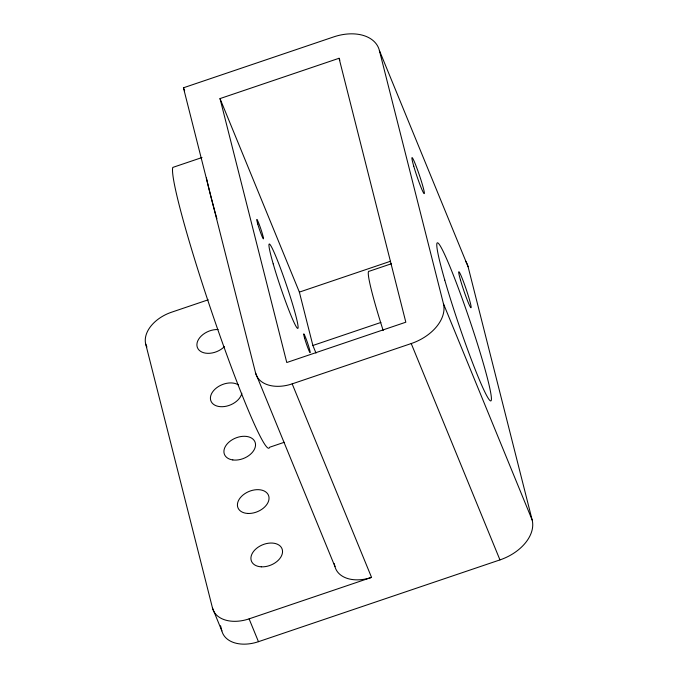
<?xml version="1.0" encoding="UTF-8"?>
<svg xmlns="http://www.w3.org/2000/svg" width="678" height="678" viewBox="0 0 678 678"><rect width="100%" height="100%" fill="white"/><g stroke="black" fill="none" stroke-linecap="round" stroke-linejoin="round"><path stroke-width="1.02" d="M255.606 373.07A32.985 21.899 -22.3 0 0 292.176 383.867L371.544 577.393A32.985 21.899 -22.3 0 1 334.974 566.596L255.606 373.07L183.441 87.793L333.652 36.917A41.231 27.374 -22.3 0 1 379.366 50.418L468.091 266.759L532.162 520.018A41.231 27.374 -22.3 0 1 499.957 559.901L258.462 641.685A33.019 21.925 -22.3 0 1 221.85 630.871L212.494 608.047L145.728 344.144A32.985 21.899 -22.3 0 1 171.492 312.236L208.214 299.803M339.059 58.274L405.825 322.203L286.777 362.518L220.003 98.59L339.059 58.274L339.856 60.223M202.019 157.525L172.797 167.415A148.694 10.467 71.3 0 0 215.765 323.753A148.694 10.467 71.3 0 0 269.615 447.251L284.226 442.302M315.999 353.094L312.88 345.483L299.371 292.108L390.418 261.284M391.545 263.7L369.137 271.285A78.487 5.526 71.3 0 0 383.197 330.559M312.88 345.483L380.909 322.448M292.176 383.867L411.224 343.551A41.231 27.374 -22.3 0 0 443.429 303.668L379.366 50.418M212.494 608.047A33.019 21.925 -22.3 0 0 249.097 618.861L371.544 577.393M443.429 303.668L532.162 520.018M411.224 343.551L499.957 559.901M220.003 98.59L299.371 292.108M183.441 87.793L184.645 90.725M145.728 344.144L146.897 347M249.097 618.861L258.462 641.685M334.203 563.537L334.974 566.596M220.553 625.735L221.85 630.871M465.54 261.047A41.231 27.374 -22.3 0 1 468.091 266.759M216.901 218.748A148.694 10.467 71.3 0 1 206.434 178.017M224.393 346.644A16.492 10.95 -22.3 0 1 203.671 352.738A16.492 10.95 -22.3 0 1 198.671 339.178A16.492 10.95 -22.3 0 1 218.096 329.55M241.843 393.248A16.492 10.95 -22.3 0 1 220.13 406.656A16.492 10.95 -22.3 0 1 213.494 390.757A16.492 10.95 -22.3 0 1 238.359 384.909M413.75 166.161A18.967 1.331 71.3 0 0 424.148 193.62A18.967 1.331 71.3 0 0 416.538 167.195A18.967 1.331 71.3 0 0 413.75 166.161M460.548 280.268A18.967 1.331 71.3 0 0 470.939 307.727A18.967 1.331 71.3 0 0 463.337 281.311A18.967 1.331 71.3 0 0 460.548 280.268M444.76 280.056A83.462 5.873 71.3 0 0 490.508 400.884A83.462 5.873 71.3 0 0 457.023 284.616A83.462 5.873 71.3 0 0 444.76 280.056M257.767 224.045A10.229 0.72 71.3 0 0 263.378 238.859A10.229 0.72 71.3 0 0 259.276 224.604A10.229 0.72 71.3 0 0 257.767 224.045M304.642 338.322A9.899 0.695 71.3 0 0 310.066 352.653A9.899 0.695 71.3 0 0 306.1 338.864A9.899 0.695 71.3 0 0 304.642 338.322M273.217 263.928A44.528 3.136 71.3 0 0 297.634 328.389A44.528 3.136 71.3 0 0 279.768 266.361A44.528 3.136 71.3 0 0 273.217 263.928M232.825 459.938A16.492 10.95 -22.3 0 0 255.496 443.997A16.492 10.95 -22.3 0 0 230.851 440.632A16.492 10.95 -22.3 0 0 232.825 459.938M247.775 513.449A16.492 10.95 -22.3 0 0 268.81 496.288A16.492 10.95 -22.3 0 0 243.097 494.957A16.492 10.95 -22.3 0 0 247.775 513.449M261.276 566.825A16.492 10.95 -22.3 0 0 282.311 549.663A16.492 10.95 -22.3 0 0 256.598 548.332A16.492 10.95 -22.3 0 0 261.276 566.825"/></g></svg>
